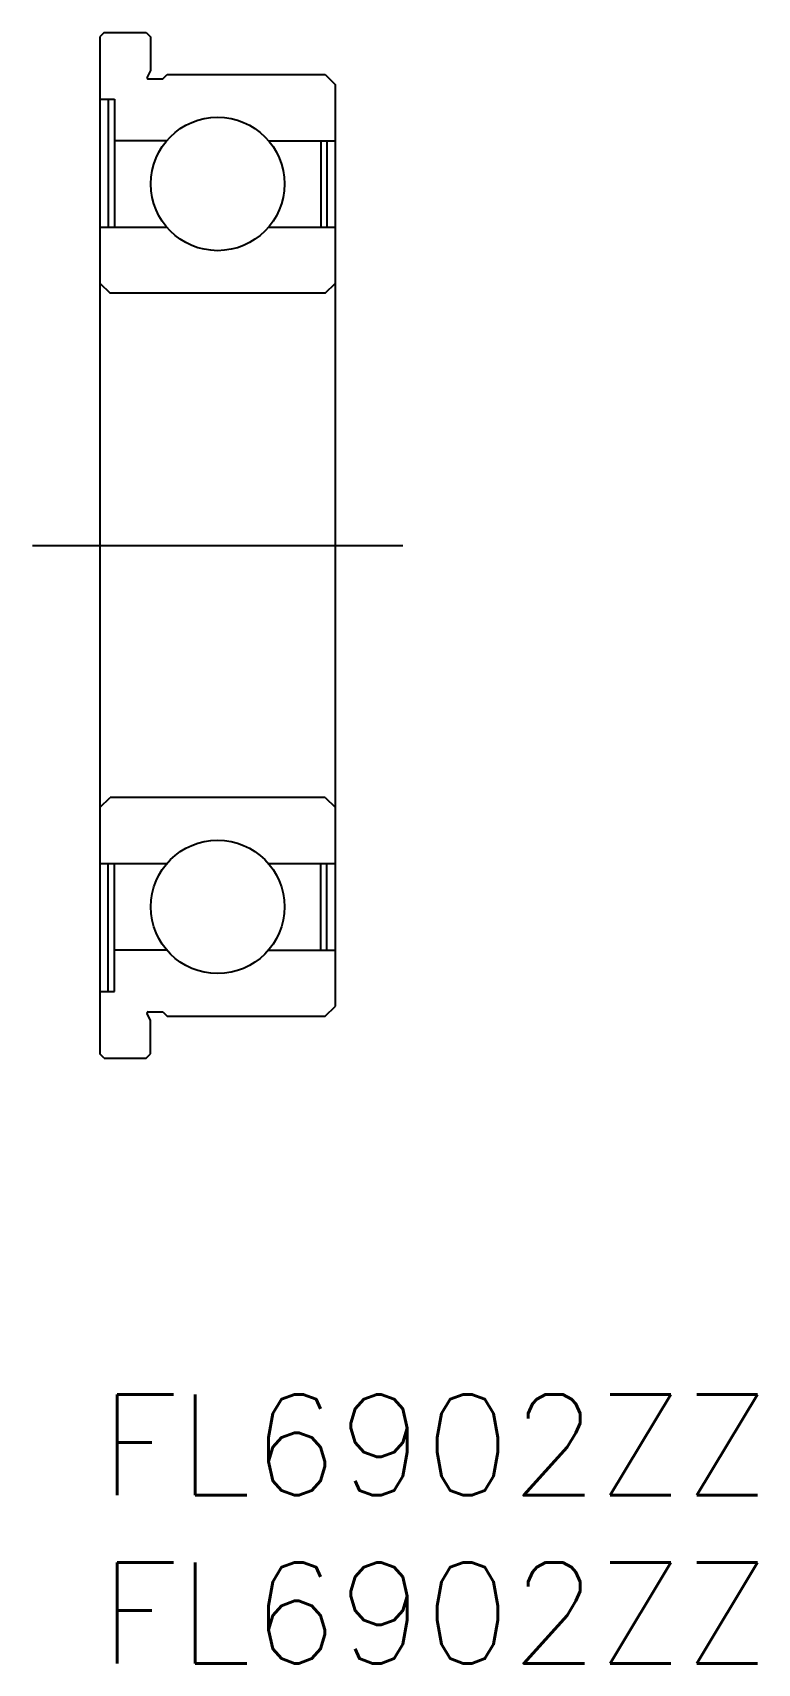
# Model space of a CAD drawing. Extents: x -2 to 19.5, y -8 to 40.5.
import ezdxf

# ---------------------------------------------------------------- set-up
doc = ezdxf.new("R2010")
doc.units = 0
doc.header["$LTSCALE"] = 0.5
doc.linetypes.add('CENTER', pattern=[50.8, 31.75, -6.35, 6.35, -6.35])
for name, color, linetype in [('MSM_CENTER', 1, 'CENTER'), ('MSM_CONTINUOUS', 7, 'CONTINUOUS'), ('MSM_PART_NUMBER', 7, 'CONTINUOUS')]:
    doc.layers.add(name, color=color, linetype=linetype)
doc.styles.get("Standard").update_dxf_attribs({"font": 'txt.shx', "height": 3, "bigfont": 'bigfont.shx'})

# ---------------------------------------------------------------- blocks, each defined once
blk = doc.blocks.new('*U2')
at = {"layer": 'MSM_PART_NUMBER'}
blk.add_text('FL6902ZZ', height=3, dxfattribs=at).set_placement((0, -3))
blk = doc.blocks.new('*U3')
at = {"layer": 'MSM_PART_NUMBER'}
blk.add_text('FL6902ZZ', height=3, dxfattribs=at).set_placement((0, -8))

msp = doc.modelspace()

# ---------------------------------------------------------------- linework, layer by layer
at = {"layer": 'MSM_CENTER'}
msp.add_line((-2, 25.25), (9, 25.25), dxfattribs=at)
at = {"layer": 'MSM_CONTINUOUS'}
for p, q in [((0.125, 40.5), (0, 40.375)), ((0, 40.375), (0, 10.125)), ((0.125, 40.5), (1.375, 40.5)), ((1.375, 40.5), (1.5, 40.375)), ((1.5, 40.375), (1.5, 39.375)), ((1.5, 39.375), (1.402, 39.179)), ((1.436, 39.125), (1.875, 39.125)), ((1.875, 39.125), (2, 39.25)), ((2, 39.25), (6.7, 39.25)), ((6.7, 39.25), (7, 38.95)), ((7, 11.55), (7, 38.95)), ((0, 38.52), (0.437, 38.52)), ((0.25, 38.52), (0.25, 34.715)), ((0.437, 38.52), (0.437, 34.715)), ((1.987, 37.285), (0.437, 37.285)), ((5.013, 37.285), (7, 37.285)), ((6.562, 37.285), (6.562, 34.715)), ((6.75, 37.285), (6.75, 34.715)), ((0, 34.715), (1.987, 34.715)), ((5.013, 34.715), (7, 34.715)), ((0, 33.05), (0.3, 32.75)), ((6.7, 32.75), (7, 33.05)), ((6.7, 32.75), (0.3, 32.75)), ((0, 17.45), (0.3, 17.75)), ((6.7, 17.75), (0.3, 17.75)), ((6.7, 17.75), (7, 17.45)), ((0, 15.785), (1.987, 15.785)), ((0.25, 11.98), (0.25, 15.785)), ((0.437, 11.98), (0.437, 15.785)), ((5.013, 15.785), (7, 15.785)), ((6.562, 13.215), (6.562, 15.785)), ((6.75, 13.215), (6.75, 15.785)), ((1.987, 13.215), (0.437, 13.215)), ((5.013, 13.215), (7, 13.215)), ((0, 11.98), (0.437, 11.98)), ((1.5, 11.125), (1.402, 11.321)), ((1.436, 11.375), (1.875, 11.375)), ((1.875, 11.375), (2, 11.25)), ((2, 11.25), (6.7, 11.25)), ((6.7, 11.25), (7, 11.55)), ((1.5, 10.125), (1.5, 11.125)), ((0.125, 10), (0, 10.125)), ((0.125, 10), (1.375, 10)), ((1.375, 10), (1.5, 10.125))]:
    msp.add_line(p, q, dxfattribs=at)
for centre in [(3.5, 36), (3.5, 14.5)]:
    msp.add_circle(centre, 1.985, dxfattribs=at)
for centre, start, end in [((1.436, 39.162), 153.4349, 270), ((1.436, 11.338), 90, 206.5651)]:
    msp.add_arc(centre, 0.0375, start, end, dxfattribs=at)

# ---------------------------------------------------------------- block references
for name in ['*U2', '*U3']:
    msp.add_blockref(name, (0, 0), dxfattribs=at)

doc.saveas('drawing.dxf')
